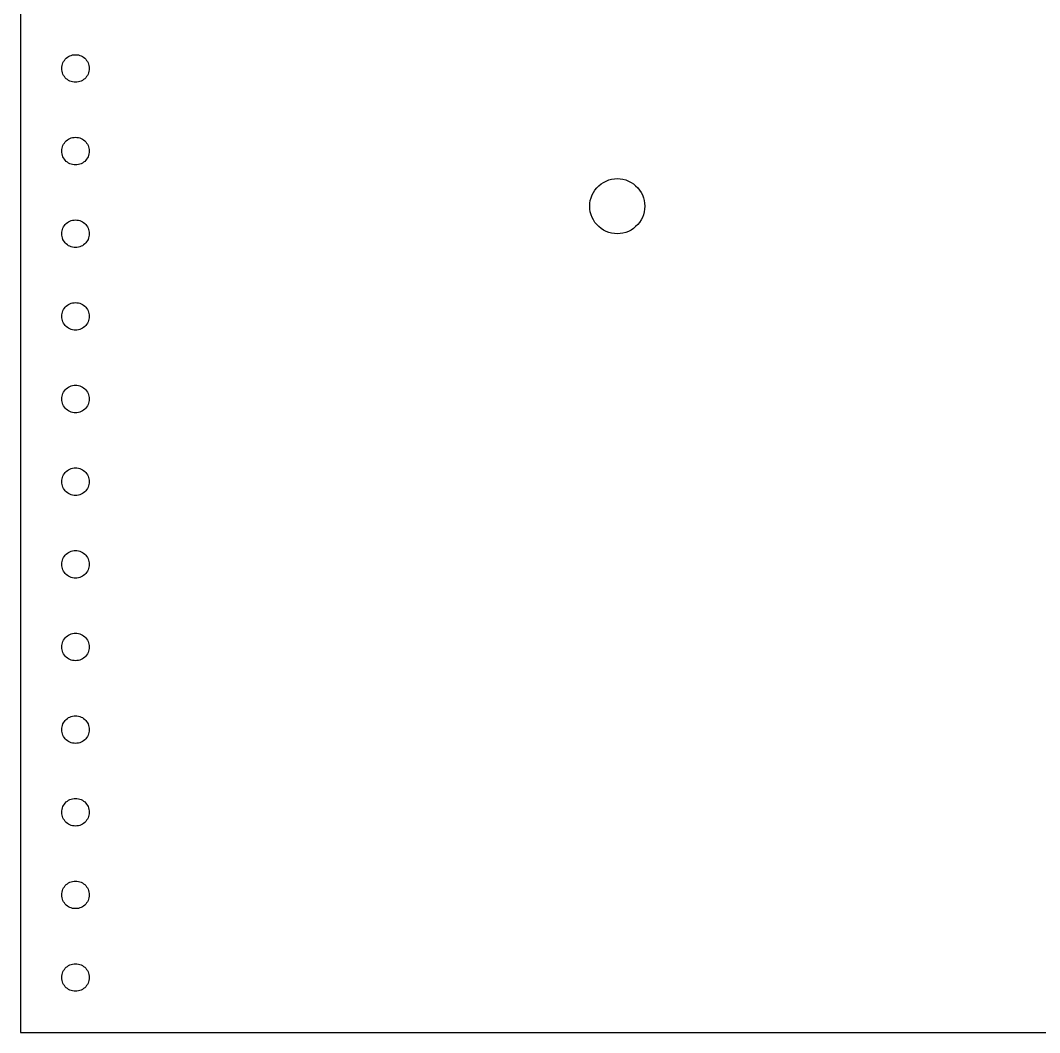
# Model space of a CAD drawing. Header units: metres. Extents: x 0 to 111, y 0 to 228.
# Drawn here: x 0 to 55.5, y 0 to 55.1 of the extents above; entities that cross this region are included whole.
import ezdxf

# ---------------------------------------------------------------- set-up
doc = ezdxf.new("R2010")
doc.units = ezdxf.units.M

msp = doc.modelspace()

# ---------------------------------------------------------------- linework, layer by layer
for p, q in [((0, 152), (0, 0)), ((2.26639, 52.6559), (2.2867, 52.7318)), ((2.2867, 52.7318), (2.31483, 52.805)), ((2.31483, 52.805), (2.35048, 52.875)), ((2.35048, 52.875), (2.39323, 52.9408)), ((2.39323, 52.9408), (2.44263, 53.0018)), ((2.44263, 53.0018), (2.49814, 53.0574)), ((2.49814, 53.0574), (2.55916, 53.1068)), ((2.55916, 53.1068), (2.625, 53.1495)), ((2.625, 53.1495), (2.69495, 53.1852)), ((2.69495, 53.1852), (2.76823, 53.2133)), ((2.76823, 53.2133), (2.84406, 53.2336)), ((2.84406, 53.2336), (2.9216, 53.2459)), ((2.9216, 53.2459), (3, 53.25)), ((3, 53.25), (3.07838, 53.2459)), ((3.07838, 53.2459), (3.15593, 53.2336)), ((3.15593, 53.2336), (3.23175, 53.2133)), ((3.23175, 53.2133), (3.30504, 53.1852)), ((3.30504, 53.1852), (3.375, 53.1495)), ((3.375, 53.1495), (3.44083, 53.1068)), ((3.44083, 53.1068), (3.50185, 53.0574)), ((3.50185, 53.0574), (3.55736, 53.0018)), ((3.55736, 53.0018), (3.60675, 52.9408)), ((3.60675, 52.9408), (3.64951, 52.875)), ((3.64951, 52.875), (3.68515, 52.805)), ((3.68515, 52.805), (3.71329, 52.7318)), ((3.71329, 52.7318), (3.7336, 52.6559)), ((2.25, 52.5), (2.2541, 52.5784)), ((2.2541, 52.4216), (2.25, 52.5)), ((2.2541, 52.5784), (2.26639, 52.6559)), ((2.26639, 52.3441), (2.2541, 52.4216)), ((2.2867, 52.2682), (2.26639, 52.3441)), ((2.31483, 52.1949), (2.2867, 52.2682)), ((2.35048, 52.125), (2.31483, 52.1949)), ((3.68515, 52.1949), (3.64951, 52.125)), ((3.71329, 52.2682), (3.68515, 52.1949)), ((3.7336, 52.3441), (3.71329, 52.2682)), ((3.7336, 52.6559), (3.74588, 52.5784)), ((3.74588, 52.4216), (3.7336, 52.3441)), ((3.74588, 52.5784), (3.75, 52.5)), ((3.75, 52.5), (3.74588, 52.4216)), ((2.39323, 52.0592), (2.35048, 52.125)), ((2.44263, 51.9981), (2.39323, 52.0592)), ((2.49814, 51.9426), (2.44263, 51.9981)), ((2.55916, 51.8932), (2.49814, 51.9426)), ((2.62498, 51.8505), (2.55916, 51.8932)), ((2.69495, 51.8148), (2.62498, 51.8505)), ((2.76823, 51.7867), (2.69495, 51.8148)), ((2.84406, 51.7664), (2.76823, 51.7867)), ((2.9216, 51.7541), (2.84406, 51.7664)), ((3, 51.75), (2.9216, 51.7541)), ((3.07838, 51.7541), (3, 51.75)), ((3.15593, 51.7664), (3.07838, 51.7541)), ((3.23175, 51.7867), (3.15593, 51.7664)), ((3.30504, 51.8148), (3.23175, 51.7867)), ((3.375, 51.8505), (3.30504, 51.8148)), ((3.44083, 51.8932), (3.375, 51.8505)), ((3.50185, 51.9426), (3.44083, 51.8932)), ((3.55736, 51.9981), (3.50185, 51.9426)), ((3.60675, 52.0592), (3.55736, 51.9981)), ((3.64951, 52.125), (3.60675, 52.0592)), ((2.2867, 48.2318), (2.31483, 48.305)), ((2.31483, 48.305), (2.35048, 48.375)), ((2.35048, 48.375), (2.39323, 48.4408)), ((2.39323, 48.4408), (2.44263, 48.5018)), ((2.44263, 48.5018), (2.49814, 48.5574)), ((2.49814, 48.5574), (2.55916, 48.6068)), ((2.55916, 48.6068), (2.625, 48.6495)), ((2.625, 48.6495), (2.69495, 48.6852)), ((2.69495, 48.6852), (2.76823, 48.7133)), ((2.76823, 48.7133), (2.84406, 48.7336)), ((2.84406, 48.7336), (2.9216, 48.7459)), ((2.9216, 48.7459), (3, 48.75)), ((3, 48.75), (3.07838, 48.7459)), ((3.07838, 48.7459), (3.15593, 48.7336)), ((3.15593, 48.7336), (3.23175, 48.7133)), ((3.23175, 48.7133), (3.30504, 48.6852)), ((3.30504, 48.6852), (3.375, 48.6495)), ((3.375, 48.6495), (3.44083, 48.6068)), ((3.44083, 48.6068), (3.50185, 48.5574)), ((3.50185, 48.5574), (3.55736, 48.5018)), ((3.55736, 48.5018), (3.60675, 48.4408)), ((3.60675, 48.4408), (3.64951, 48.375)), ((3.64951, 48.375), (3.68515, 48.305)), ((3.68515, 48.305), (3.71329, 48.2318)), ((2.25, 48), (2.2541, 48.0784)), ((2.2541, 47.9216), (2.25, 48)), ((2.2541, 48.0784), (2.26639, 48.1559)), ((2.26639, 47.8441), (2.2541, 47.9216)), ((2.26639, 48.1559), (2.2867, 48.2318)), ((2.2867, 47.7682), (2.26639, 47.8441)), ((2.31483, 47.6949), (2.2867, 47.7682)), ((3.71329, 47.7682), (3.68515, 47.6949)), ((3.71329, 48.2318), (3.7336, 48.1559)), ((3.7336, 47.8441), (3.71329, 47.7682)), ((3.7336, 48.1559), (3.74588, 48.0784)), ((3.74588, 47.9216), (3.7336, 47.8441)), ((3.74588, 48.0784), (3.75, 48)), ((3.75, 48), (3.74588, 47.9216)), ((2.35048, 47.625), (2.31483, 47.6949)), ((2.39323, 47.5592), (2.35048, 47.625)), ((2.44263, 47.4981), (2.39323, 47.5592)), ((2.49814, 47.4426), (2.44263, 47.4981)), ((2.55916, 47.3932), (2.49814, 47.4426)), ((2.62498, 47.3505), (2.55916, 47.3932)), ((2.69495, 47.3148), (2.62498, 47.3505)), ((2.76823, 47.2867), (2.69495, 47.3148)), ((2.84406, 47.2664), (2.76823, 47.2867)), ((2.9216, 47.2541), (2.84406, 47.2664)), ((3, 47.25), (2.9216, 47.2541)), ((3.07838, 47.2541), (3, 47.25)), ((3.15593, 47.2664), (3.07838, 47.2541)), ((3.23175, 47.2867), (3.15593, 47.2664)), ((3.30504, 47.3148), (3.23175, 47.2867)), ((3.375, 47.3505), (3.30504, 47.3148)), ((3.44083, 47.3932), (3.375, 47.3505)), ((3.50185, 47.4426), (3.44083, 47.3932)), ((3.55736, 47.4981), (3.50185, 47.4426)), ((3.60675, 47.5592), (3.55736, 47.4981)), ((3.64951, 47.625), (3.60675, 47.5592)), ((3.68515, 47.6949), (3.64951, 47.625)), ((31.3853, 46.0037), (31.4963, 46.1147)), ((31.4963, 46.1147), (31.6183, 46.2135)), ((31.6183, 46.2135), (31.75, 46.299)), ((31.75, 46.299), (31.8899, 46.3703)), ((31.8899, 46.3703), (32.0365, 46.4266)), ((32.0365, 46.4266), (32.1881, 46.4672)), ((32.1881, 46.4672), (32.3432, 46.4918)), ((32.3432, 46.4918), (32.5, 46.5)), ((32.5, 46.5), (32.6568, 46.4918)), ((32.6568, 46.4918), (32.8119, 46.4672)), ((32.8119, 46.4672), (32.9635, 46.4266)), ((32.9635, 46.4266), (33.1101, 46.3703)), ((33.1101, 46.3703), (33.25, 46.299)), ((33.25, 46.299), (33.3817, 46.2135)), ((33.3817, 46.2135), (33.5037, 46.1147)), ((33.5037, 46.1147), (33.6147, 46.0037)), ((31.0734, 45.4635), (31.1297, 45.6101)), ((31.1297, 45.6101), (31.201, 45.75)), ((31.201, 45.75), (31.2865, 45.8817)), ((31.2865, 45.8817), (31.3853, 46.0037)), ((33.6147, 46.0037), (33.7135, 45.8817)), ((33.7135, 45.8817), (33.799, 45.75)), ((33.799, 45.75), (33.8703, 45.6101)), ((33.8703, 45.6101), (33.9266, 45.4635)), ((31, 45), (31.0082, 45.1568)), ((31.0082, 44.8432), (31, 45)), ((31.0082, 45.1568), (31.0328, 45.3119)), ((31.0328, 45.3119), (31.0734, 45.4635)), ((33.9266, 45.4635), (33.9672, 45.3119)), ((33.9672, 45.3119), (33.9918, 45.1568)), ((33.9918, 45.1568), (34, 45)), ((34, 45), (33.9918, 44.8432)), ((31.0328, 44.6881), (31.0082, 44.8432)), ((31.0734, 44.5365), (31.0328, 44.6881)), ((31.1297, 44.3899), (31.0734, 44.5365)), ((33.9266, 44.5365), (33.8703, 44.3899)), ((33.9672, 44.6881), (33.9266, 44.5365)), ((33.9918, 44.8432), (33.9672, 44.6881)), ((2.31483, 43.805), (2.35048, 43.875)), ((2.35048, 43.875), (2.39323, 43.9408)), ((2.39323, 43.9408), (2.44263, 44.0018)), ((2.44263, 44.0018), (2.49814, 44.0574)), ((2.49814, 44.0574), (2.55916, 44.1068)), ((2.55916, 44.1068), (2.625, 44.1495)), ((2.625, 44.1495), (2.69495, 44.1852)), ((2.69495, 44.1852), (2.76823, 44.2133)), ((2.76823, 44.2133), (2.84406, 44.2336)), ((2.84406, 44.2336), (2.9216, 44.2459)), ((2.9216, 44.2459), (3, 44.25)), ((3, 44.25), (3.07838, 44.2459)), ((3.07838, 44.2459), (3.15593, 44.2336)), ((3.15593, 44.2336), (3.23175, 44.2133)), ((3.23175, 44.2133), (3.30504, 44.1852)), ((3.30504, 44.1852), (3.375, 44.1495)), ((3.375, 44.1495), (3.44083, 44.1068)), ((3.44083, 44.1068), (3.50185, 44.0574)), ((3.50185, 44.0574), (3.55736, 44.0018)), ((3.55736, 44.0018), (3.60675, 43.9408)), ((3.60675, 43.9408), (3.64951, 43.875)), ((3.64951, 43.875), (3.68515, 43.805)), ((31.201, 44.25), (31.1297, 44.3899)), ((31.2865, 44.1183), (31.201, 44.25)), ((31.3853, 43.9963), (31.2865, 44.1183)), ((31.4963, 43.8853), (31.3853, 43.9963)), ((31.6183, 43.7865), (31.4963, 43.8853)), ((33.5037, 43.8853), (33.3817, 43.7865)), ((33.6147, 43.9963), (33.5037, 43.8853)), ((33.7135, 44.1183), (33.6147, 43.9963)), ((33.799, 44.25), (33.7135, 44.1183)), ((33.8703, 44.3899), (33.799, 44.25)), ((2.25, 43.5), (2.2541, 43.5784)), ((2.2541, 43.4216), (2.25, 43.5)), ((2.2541, 43.5784), (2.26639, 43.6559)), ((2.26639, 43.3441), (2.2541, 43.4216)), ((2.26639, 43.6559), (2.2867, 43.7318)), ((2.2867, 43.2682), (2.26639, 43.3441)), ((2.2867, 43.7318), (2.31483, 43.805)), ((3.68515, 43.805), (3.71329, 43.7318)), ((3.71329, 43.7318), (3.7336, 43.6559)), ((3.7336, 43.3441), (3.71329, 43.2682)), ((3.7336, 43.6559), (3.74588, 43.5784)), ((3.74588, 43.4216), (3.7336, 43.3441)), ((3.74588, 43.5784), (3.75, 43.5)), ((3.75, 43.5), (3.74588, 43.4216)), ((31.75, 43.701), (31.6183, 43.7865)), ((31.8899, 43.6297), (31.75, 43.701)), ((32.0365, 43.5734), (31.8899, 43.6297)), ((32.1881, 43.5328), (32.0365, 43.5734)), ((32.3432, 43.5082), (32.1881, 43.5328)), ((32.5, 43.5), (32.3432, 43.5082)), ((32.6568, 43.5082), (32.5, 43.5)), ((32.8119, 43.5328), (32.6568, 43.5082)), ((32.9635, 43.5734), (32.8119, 43.5328)), ((33.1101, 43.6297), (32.9635, 43.5734)), ((33.25, 43.701), (33.1101, 43.6297)), ((33.3817, 43.7865), (33.25, 43.701)), ((2.31483, 43.1949), (2.2867, 43.2682)), ((2.35048, 43.125), (2.31483, 43.1949)), ((2.39323, 43.0592), (2.35048, 43.125)), ((2.44263, 42.9981), (2.39323, 43.0592)), ((2.49814, 42.9426), (2.44263, 42.9981)), ((2.55916, 42.8932), (2.49814, 42.9426)), ((2.62498, 42.8505), (2.55916, 42.8932)), ((2.69495, 42.8148), (2.62498, 42.8505)), ((2.76823, 42.7867), (2.69495, 42.8148)), ((2.84406, 42.7664), (2.76823, 42.7867)), ((2.9216, 42.7541), (2.84406, 42.7664)), ((3, 42.75), (2.9216, 42.7541)), ((3.07838, 42.7541), (3, 42.75)), ((3.15593, 42.7664), (3.07838, 42.7541)), ((3.23175, 42.7867), (3.15593, 42.7664)), ((3.30504, 42.8148), (3.23175, 42.7867)), ((3.375, 42.8505), (3.30504, 42.8148)), ((3.44083, 42.8932), (3.375, 42.8505)), ((3.50185, 42.9426), (3.44083, 42.8932)), ((3.55736, 42.9981), (3.50185, 42.9426)), ((3.60675, 43.0592), (3.55736, 42.9981)), ((3.64951, 43.125), (3.60675, 43.0592)), ((3.68515, 43.1949), (3.64951, 43.125)), ((3.71329, 43.2682), (3.68515, 43.1949)), ((2.35048, 39.375), (2.39323, 39.4408)), ((2.39323, 39.4408), (2.44263, 39.5018)), ((2.44263, 39.5018), (2.49814, 39.5574)), ((2.49814, 39.5574), (2.55916, 39.6068)), ((2.55916, 39.6068), (2.625, 39.6495)), ((2.625, 39.6495), (2.69495, 39.6852)), ((2.69495, 39.6852), (2.76823, 39.7133)), ((2.76823, 39.7133), (2.84406, 39.7336)), ((2.84406, 39.7336), (2.9216, 39.7459)), ((2.9216, 39.7459), (3, 39.75)), ((3, 39.75), (3.07838, 39.7459)), ((3.07838, 39.7459), (3.15593, 39.7336)), ((3.15593, 39.7336), (3.23175, 39.7133)), ((3.23175, 39.7133), (3.30504, 39.6852)), ((3.30504, 39.6852), (3.375, 39.6495)), ((3.375, 39.6495), (3.44083, 39.6068)), ((3.44083, 39.6068), (3.50185, 39.5574)), ((3.50185, 39.5574), (3.55736, 39.5018)), ((3.55736, 39.5018), (3.60675, 39.4408)), ((3.60675, 39.4408), (3.64951, 39.375)), ((2.25, 39), (2.2541, 39.0784)), ((2.2541, 38.9216), (2.25, 39)), ((2.2541, 39.0784), (2.26639, 39.1559)), ((2.26639, 38.8441), (2.2541, 38.9216)), ((2.26639, 39.1559), (2.2867, 39.2318)), ((2.2867, 39.2318), (2.31483, 39.305)), ((2.31483, 39.305), (2.35048, 39.375)), ((3.64951, 39.375), (3.68515, 39.305)), ((3.68515, 39.305), (3.71329, 39.2318)), ((3.71329, 39.2318), (3.7336, 39.1559)), ((3.7336, 39.1559), (3.74588, 39.0784)), ((3.74588, 38.9216), (3.7336, 38.8441)), ((3.74588, 39.0784), (3.75, 39)), ((3.75, 39), (3.74588, 38.9216)), ((2.2867, 38.7682), (2.26639, 38.8441)), ((2.31483, 38.6949), (2.2867, 38.7682)), ((2.35048, 38.625), (2.31483, 38.6949)), ((2.39323, 38.5592), (2.35048, 38.625)), ((2.44263, 38.4981), (2.39323, 38.5592)), ((2.49814, 38.4426), (2.44263, 38.4981)), ((2.55916, 38.3932), (2.49814, 38.4426)), ((2.62498, 38.3505), (2.55916, 38.3932)), ((2.69495, 38.3148), (2.62498, 38.3505)), ((2.76823, 38.2867), (2.69495, 38.3148)), ((3.30504, 38.3148), (3.23175, 38.2867)), ((3.375, 38.3505), (3.30504, 38.3148)), ((3.44083, 38.3932), (3.375, 38.3505)), ((3.50185, 38.4426), (3.44083, 38.3932)), ((3.55736, 38.4981), (3.50185, 38.4426)), ((3.60675, 38.5592), (3.55736, 38.4981)), ((3.64951, 38.625), (3.60675, 38.5592)), ((3.68515, 38.6949), (3.64951, 38.625)), ((3.71329, 38.7682), (3.68515, 38.6949)), ((3.7336, 38.8441), (3.71329, 38.7682)), ((2.84406, 38.2664), (2.76823, 38.2867)), ((2.9216, 38.2541), (2.84406, 38.2664)), ((3, 38.25), (2.9216, 38.2541)), ((3.07838, 38.2541), (3, 38.25)), ((3.15593, 38.2664), (3.07838, 38.2541)), ((3.23175, 38.2867), (3.15593, 38.2664)), ((2.39323, 34.9408), (2.44263, 35.0018)), ((2.44263, 35.0018), (2.49814, 35.0574)), ((2.49814, 35.0574), (2.55916, 35.1068)), ((2.55916, 35.1068), (2.625, 35.1495)), ((2.625, 35.1495), (2.69495, 35.1852)), ((2.69495, 35.1852), (2.76823, 35.2133)), ((2.76823, 35.2133), (2.84406, 35.2336)), ((2.84406, 35.2336), (2.9216, 35.2459)), ((2.9216, 35.2459), (3, 35.25)), ((3, 35.25), (3.07838, 35.2459)), ((3.07838, 35.2459), (3.15593, 35.2336)), ((3.15593, 35.2336), (3.23175, 35.2133)), ((3.23175, 35.2133), (3.30504, 35.1852)), ((3.30504, 35.1852), (3.375, 35.1495)), ((3.375, 35.1495), (3.44083, 35.1068)), ((3.44083, 35.1068), (3.50185, 35.0574)), ((3.50185, 35.0574), (3.55736, 35.0018)), ((3.55736, 35.0018), (3.60675, 34.9408)), ((2.25, 34.5), (2.2541, 34.5784)), ((2.2541, 34.4216), (2.25, 34.5)), ((2.2541, 34.5784), (2.26639, 34.6559)), ((2.26639, 34.3441), (2.2541, 34.4216)), ((2.26639, 34.6559), (2.2867, 34.7318)), ((2.2867, 34.7318), (2.31483, 34.805)), ((2.31483, 34.805), (2.35048, 34.875)), ((2.35048, 34.875), (2.39323, 34.9408)), ((3.60675, 34.9408), (3.64951, 34.875)), ((3.64951, 34.875), (3.68515, 34.805)), ((3.68515, 34.805), (3.71329, 34.7318)), ((3.71329, 34.7318), (3.7336, 34.6559)), ((3.7336, 34.6559), (3.74588, 34.5784)), ((3.74588, 34.4216), (3.7336, 34.3441)), ((3.74588, 34.5784), (3.75, 34.5)), ((3.75, 34.5), (3.74588, 34.4216)), ((2.2867, 34.2682), (2.26639, 34.3441)), ((2.31483, 34.1949), (2.2867, 34.2682)), ((2.35048, 34.125), (2.31483, 34.1949)), ((2.39323, 34.0592), (2.35048, 34.125)), ((2.44263, 33.9981), (2.39323, 34.0592)), ((2.49814, 33.9426), (2.44263, 33.9981)), ((2.55916, 33.8932), (2.49814, 33.9426)), ((2.62498, 33.8505), (2.55916, 33.8932)), ((3.44083, 33.8932), (3.375, 33.8505)), ((3.50185, 33.9426), (3.44083, 33.8932)), ((3.55736, 33.9981), (3.50185, 33.9426)), ((3.60675, 34.0592), (3.55736, 33.9981)), ((3.64951, 34.125), (3.60675, 34.0592)), ((3.68515, 34.1949), (3.64951, 34.125)), ((3.71329, 34.2682), (3.68515, 34.1949)), ((3.7336, 34.3441), (3.71329, 34.2682)), ((2.69495, 33.8148), (2.62498, 33.8505)), ((2.76823, 33.7867), (2.69495, 33.8148)), ((2.84406, 33.7664), (2.76823, 33.7867)), ((2.9216, 33.7541), (2.84406, 33.7664)), ((3, 33.75), (2.9216, 33.7541)), ((3.07838, 33.7541), (3, 33.75)), ((3.15593, 33.7664), (3.07838, 33.7541)), ((3.23175, 33.7867), (3.15593, 33.7664)), ((3.30504, 33.8148), (3.23175, 33.7867)), ((3.375, 33.8505), (3.30504, 33.8148)), ((2.44263, 30.5018), (2.49814, 30.5574)), ((2.49814, 30.5574), (2.55916, 30.6068)), ((2.55916, 30.6068), (2.625, 30.6495)), ((2.625, 30.6495), (2.69495, 30.6852)), ((2.69495, 30.6852), (2.76823, 30.7133)), ((2.76823, 30.7133), (2.84406, 30.7336)), ((2.84406, 30.7336), (2.9216, 30.7459)), ((2.9216, 30.7459), (3, 30.75)), ((3, 30.75), (3.07838, 30.7459)), ((3.07838, 30.7459), (3.15593, 30.7336)), ((3.15593, 30.7336), (3.23175, 30.7133)), ((3.23175, 30.7133), (3.30504, 30.6852)), ((3.30504, 30.6852), (3.375, 30.6495)), ((3.375, 30.6495), (3.44083, 30.6068)), ((3.44083, 30.6068), (3.50185, 30.5574)), ((3.50185, 30.5574), (3.55736, 30.5018)), ((2.25, 30), (2.2541, 30.0784)), ((2.2541, 29.9216), (2.25, 30)), ((2.2541, 30.0784), (2.26639, 30.1559)), ((2.26639, 30.1559), (2.2867, 30.2318)), ((2.2867, 30.2318), (2.31483, 30.305)), ((2.31483, 30.305), (2.35048, 30.375)), ((2.35048, 30.375), (2.39323, 30.4408)), ((2.39323, 30.4408), (2.44263, 30.5018)), ((3.55736, 30.5018), (3.60675, 30.4408)), ((3.60675, 30.4408), (3.64951, 30.375)), ((3.64951, 30.375), (3.68515, 30.305)), ((3.68515, 30.305), (3.71329, 30.2318)), ((3.71329, 30.2318), (3.7336, 30.1559)), ((3.7336, 30.1559), (3.74588, 30.0784)), ((3.74588, 30.0784), (3.75, 30)), ((3.75, 30), (3.74588, 29.9216)), ((2.26639, 29.8441), (2.2541, 29.9216)), ((2.2867, 29.7682), (2.26639, 29.8441)), ((2.31483, 29.6949), (2.2867, 29.7682)), ((2.35048, 29.625), (2.31483, 29.6949)), ((2.39323, 29.5592), (2.35048, 29.625)), ((2.44263, 29.4981), (2.39323, 29.5592)), ((2.49814, 29.4426), (2.44263, 29.4981)), ((2.55916, 29.3932), (2.49814, 29.4426)), ((3.50185, 29.4426), (3.44083, 29.3932)), ((3.55736, 29.4981), (3.50185, 29.4426)), ((3.60675, 29.5592), (3.55736, 29.4981)), ((3.64951, 29.625), (3.60675, 29.5592)), ((3.68515, 29.6949), (3.64951, 29.625)), ((3.71329, 29.7682), (3.68515, 29.6949)), ((3.7336, 29.8441), (3.71329, 29.7682)), ((3.74588, 29.9216), (3.7336, 29.8441)), ((2.62498, 29.3505), (2.55916, 29.3932)), ((2.69495, 29.3148), (2.62498, 29.3505)), ((2.76823, 29.2867), (2.69495, 29.3148)), ((2.84406, 29.2664), (2.76823, 29.2867)), ((2.9216, 29.2541), (2.84406, 29.2664)), ((3, 29.25), (2.9216, 29.2541)), ((3.07838, 29.2541), (3, 29.25)), ((3.15593, 29.2664), (3.07838, 29.2541)), ((3.23175, 29.2867), (3.15593, 29.2664)), ((3.30504, 29.3148), (3.23175, 29.2867)), ((3.375, 29.3505), (3.30504, 29.3148)), ((3.44083, 29.3932), (3.375, 29.3505)), ((2.49814, 26.0574), (2.55916, 26.1068)), ((2.55916, 26.1068), (2.625, 26.1495)), ((2.625, 26.1495), (2.69495, 26.1852)), ((2.69495, 26.1852), (2.76823, 26.2133)), ((2.76823, 26.2133), (2.84406, 26.2336)), ((2.84406, 26.2336), (2.9216, 26.2459)), ((2.9216, 26.2459), (3, 26.25)), ((3, 26.25), (3.07838, 26.2459)), ((3.07838, 26.2459), (3.15593, 26.2336)), ((3.15593, 26.2336), (3.23175, 26.2133)), ((3.23175, 26.2133), (3.30504, 26.1852)), ((3.30504, 26.1852), (3.375, 26.1495)), ((3.375, 26.1495), (3.44083, 26.1068)), ((3.44083, 26.1068), (3.50185, 26.0574)), ((2.25, 25.5), (2.2541, 25.5784)), ((2.2541, 25.5784), (2.26639, 25.6559)), ((2.26639, 25.6559), (2.2867, 25.7318)), ((2.2867, 25.7318), (2.31483, 25.805)), ((2.31483, 25.805), (2.35048, 25.875)), ((2.35048, 25.875), (2.39323, 25.9408)), ((2.39323, 25.9408), (2.44263, 26.0018)), ((2.44263, 26.0018), (2.49814, 26.0574)), ((3.50185, 26.0574), (3.55736, 26.0018)), ((3.55736, 26.0018), (3.60675, 25.9408)), ((3.60675, 25.9408), (3.64951, 25.875)), ((3.64951, 25.875), (3.68515, 25.805)), ((3.68515, 25.805), (3.71329, 25.7318)), ((3.71329, 25.7318), (3.7336, 25.6559)), ((3.7336, 25.6559), (3.74588, 25.5784)), ((3.74588, 25.5784), (3.75, 25.5)), ((2.2541, 25.4216), (2.25, 25.5)), ((2.26639, 25.3441), (2.2541, 25.4216)), ((2.2867, 25.2682), (2.26639, 25.3441)), ((2.31483, 25.1949), (2.2867, 25.2682)), ((2.35048, 25.125), (2.31483, 25.1949)), ((2.39323, 25.0592), (2.35048, 25.125)), ((2.44263, 24.9981), (2.39323, 25.0592)), ((2.49814, 24.9426), (2.44263, 24.9981)), ((3.55736, 24.9981), (3.50185, 24.9426)), ((3.60675, 25.0592), (3.55736, 24.9981)), ((3.64951, 25.125), (3.60675, 25.0592)), ((3.68515, 25.1949), (3.64951, 25.125)), ((3.71329, 25.2682), (3.68515, 25.1949)), ((3.7336, 25.3441), (3.71329, 25.2682)), ((3.74588, 25.4216), (3.7336, 25.3441)), ((3.75, 25.5), (3.74588, 25.4216)), ((2.55916, 24.8932), (2.49814, 24.9426)), ((2.62498, 24.8505), (2.55916, 24.8932)), ((2.69495, 24.8148), (2.62498, 24.8505)), ((2.76823, 24.7867), (2.69495, 24.8148)), ((2.84406, 24.7664), (2.76823, 24.7867)), ((2.9216, 24.7541), (2.84406, 24.7664)), ((3, 24.75), (2.9216, 24.7541)), ((3.07838, 24.7541), (3, 24.75)), ((3.15593, 24.7664), (3.07838, 24.7541)), ((3.23175, 24.7867), (3.15593, 24.7664)), ((3.30504, 24.8148), (3.23175, 24.7867)), ((3.375, 24.8505), (3.30504, 24.8148)), ((3.44083, 24.8932), (3.375, 24.8505)), ((3.50185, 24.9426), (3.44083, 24.8932)), ((2.55916, 21.6068), (2.625, 21.6495)), ((2.625, 21.6495), (2.69495, 21.6852)), ((2.69495, 21.6852), (2.76823, 21.7133)), ((2.76823, 21.7133), (2.84406, 21.7336)), ((2.84406, 21.7336), (2.9216, 21.7459)), ((2.9216, 21.7459), (3, 21.75)), ((3, 21.75), (3.07838, 21.7459)), ((3.07838, 21.7459), (3.15593, 21.7336)), ((3.15593, 21.7336), (3.23175, 21.7133)), ((3.23175, 21.7133), (3.30504, 21.6852)), ((3.30504, 21.6852), (3.375, 21.6495)), ((3.375, 21.6495), (3.44083, 21.6068)), ((2.2541, 21.0784), (2.26639, 21.1559)), ((2.26639, 21.1559), (2.2867, 21.2318)), ((2.2867, 21.2318), (2.31483, 21.305)), ((2.31483, 21.305), (2.35048, 21.375)), ((2.35048, 21.375), (2.39323, 21.4408)), ((2.39323, 21.4408), (2.44263, 21.5018)), ((2.44263, 21.5018), (2.49814, 21.5574)), ((2.49814, 21.5574), (2.55916, 21.6068)), ((3.44083, 21.6068), (3.50185, 21.5574)), ((3.50185, 21.5574), (3.55736, 21.5018)), ((3.55736, 21.5018), (3.60675, 21.4408)), ((3.60675, 21.4408), (3.64951, 21.375)), ((3.64951, 21.375), (3.68515, 21.305)), ((3.68515, 21.305), (3.71329, 21.2318)), ((3.71329, 21.2318), (3.7336, 21.1559)), ((3.7336, 21.1559), (3.74588, 21.0784)), ((2.25, 21), (2.2541, 21.0784)), ((2.2541, 20.9216), (2.25, 21)), ((2.26639, 20.8441), (2.2541, 20.9216)), ((2.2867, 20.7682), (2.26639, 20.8441)), ((2.31483, 20.6949), (2.2867, 20.7682)), ((2.35048, 20.625), (2.31483, 20.6949)), ((2.39323, 20.5592), (2.35048, 20.625)), ((2.44263, 20.4981), (2.39323, 20.5592)), ((3.60675, 20.5592), (3.55736, 20.4981)), ((3.64951, 20.625), (3.60675, 20.5592)), ((3.68515, 20.6949), (3.64951, 20.625)), ((3.71329, 20.7682), (3.68515, 20.6949)), ((3.7336, 20.8441), (3.71329, 20.7682)), ((3.74588, 20.9216), (3.7336, 20.8441)), ((3.74588, 21.0784), (3.75, 21)), ((3.75, 21), (3.74588, 20.9216)), ((2.49814, 20.4426), (2.44263, 20.4981)), ((2.55916, 20.3932), (2.49814, 20.4426)), ((2.62498, 20.3505), (2.55916, 20.3932)), ((2.69495, 20.3148), (2.62498, 20.3505)), ((2.76823, 20.2867), (2.69495, 20.3148)), ((2.84406, 20.2664), (2.76823, 20.2867)), ((2.9216, 20.2541), (2.84406, 20.2664)), ((3, 20.25), (2.9216, 20.2541)), ((3.07838, 20.2541), (3, 20.25)), ((3.15593, 20.2664), (3.07838, 20.2541)), ((3.23175, 20.2867), (3.15593, 20.2664)), ((3.30504, 20.3148), (3.23175, 20.2867)), ((3.375, 20.3505), (3.30504, 20.3148)), ((3.44083, 20.3932), (3.375, 20.3505)), ((3.50185, 20.4426), (3.44083, 20.3932)), ((3.55736, 20.4981), (3.50185, 20.4426)), ((2.69495, 17.1852), (2.76823, 17.2133)), ((2.76823, 17.2133), (2.84406, 17.2336)), ((2.84406, 17.2336), (2.9216, 17.2459)), ((2.9216, 17.2459), (3, 17.25)), ((3, 17.25), (3.07838, 17.2459)), ((3.07838, 17.2459), (3.15593, 17.2336)), ((3.15593, 17.2336), (3.23175, 17.2133)), ((3.23175, 17.2133), (3.30504, 17.1852)), ((2.2541, 16.5784), (2.26639, 16.6559)), ((2.26639, 16.6559), (2.2867, 16.7318)), ((2.2867, 16.7318), (2.31483, 16.805)), ((2.31483, 16.805), (2.35048, 16.875)), ((2.35048, 16.875), (2.39323, 16.9408)), ((2.39323, 16.9408), (2.44263, 17.0018)), ((2.44263, 17.0018), (2.49814, 17.0574)), ((2.49814, 17.0574), (2.55916, 17.1068)), ((2.55916, 17.1068), (2.625, 17.1495)), ((2.625, 17.1495), (2.69495, 17.1852)), ((3.30504, 17.1852), (3.375, 17.1495)), ((3.375, 17.1495), (3.44083, 17.1068)), ((3.44083, 17.1068), (3.50185, 17.0574)), ((3.50185, 17.0574), (3.55736, 17.0018)), ((3.55736, 17.0018), (3.60675, 16.9408)), ((3.60675, 16.9408), (3.64951, 16.875)), ((3.64951, 16.875), (3.68515, 16.805)), ((3.68515, 16.805), (3.71329, 16.7318)), ((3.71329, 16.7318), (3.7336, 16.6559)), ((3.7336, 16.6559), (3.74588, 16.5784)), ((2.25, 16.5), (2.2541, 16.5784)), ((2.2541, 16.4216), (2.25, 16.5)), ((2.26639, 16.3441), (2.2541, 16.4216)), ((2.2867, 16.2682), (2.26639, 16.3441)), ((2.31483, 16.1949), (2.2867, 16.2682)), ((2.35048, 16.125), (2.31483, 16.1949)), ((2.39323, 16.0592), (2.35048, 16.125)), ((3.64951, 16.125), (3.60675, 16.0592)), ((3.68515, 16.1949), (3.64951, 16.125)), ((3.71329, 16.2682), (3.68515, 16.1949)), ((3.7336, 16.3441), (3.71329, 16.2682)), ((3.74588, 16.4216), (3.7336, 16.3441)), ((3.74588, 16.5784), (3.75, 16.5)), ((3.75, 16.5), (3.74588, 16.4216)), ((2.44263, 15.9981), (2.39323, 16.0592)), ((2.49814, 15.9426), (2.44263, 15.9981)), ((2.55916, 15.8932), (2.49814, 15.9426)), ((2.62498, 15.8505), (2.55916, 15.8932)), ((2.69495, 15.8148), (2.62498, 15.8505)), ((2.76823, 15.7867), (2.69495, 15.8148)), ((2.84406, 15.7664), (2.76823, 15.7867)), ((2.9216, 15.7541), (2.84406, 15.7664)), ((3, 15.75), (2.9216, 15.7541)), ((3.07838, 15.7541), (3, 15.75)), ((3.15593, 15.7664), (3.07838, 15.7541)), ((3.23175, 15.7867), (3.15593, 15.7664)), ((3.30504, 15.8148), (3.23175, 15.7867)), ((3.375, 15.8505), (3.30504, 15.8148)), ((3.44083, 15.8932), (3.375, 15.8505)), ((3.50185, 15.9426), (3.44083, 15.8932)), ((3.55736, 15.9981), (3.50185, 15.9426)), ((3.60675, 16.0592), (3.55736, 15.9981)), ((2.26639, 12.1559), (2.2867, 12.2318)), ((2.2867, 12.2318), (2.31483, 12.305)), ((2.31483, 12.305), (2.35048, 12.375)), ((2.35048, 12.375), (2.39323, 12.4408)), ((2.39323, 12.4408), (2.44263, 12.5018)), ((2.44263, 12.5018), (2.49814, 12.5574)), ((2.49814, 12.5574), (2.55916, 12.6068)), ((2.55916, 12.6068), (2.625, 12.6495)), ((2.625, 12.6495), (2.69495, 12.6852)), ((2.69495, 12.6852), (2.76823, 12.7133)), ((2.76823, 12.7133), (2.84406, 12.7336)), ((2.84406, 12.7336), (2.9216, 12.7459)), ((2.9216, 12.7459), (3, 12.75)), ((3, 12.75), (3.07838, 12.7459)), ((3.07838, 12.7459), (3.15593, 12.7336)), ((3.15593, 12.7336), (3.23175, 12.7133)), ((3.23175, 12.7133), (3.30504, 12.6852)), ((3.30504, 12.6852), (3.375, 12.6495)), ((3.375, 12.6495), (3.44083, 12.6068)), ((3.44083, 12.6068), (3.50185, 12.5574)), ((3.50185, 12.5574), (3.55736, 12.5018)), ((3.55736, 12.5018), (3.60675, 12.4408)), ((3.60675, 12.4408), (3.64951, 12.375)), ((3.64951, 12.375), (3.68515, 12.305)), ((3.68515, 12.305), (3.71329, 12.2318)), ((3.71329, 12.2318), (3.7336, 12.1559)), ((2.25, 12), (2.2541, 12.0784)), ((2.2541, 11.9216), (2.25, 12)), ((2.2541, 12.0784), (2.26639, 12.1559)), ((2.26639, 11.8441), (2.2541, 11.9216)), ((2.2867, 11.7682), (2.26639, 11.8441)), ((2.31483, 11.6949), (2.2867, 11.7682)), ((2.35048, 11.625), (2.31483, 11.6949)), ((3.68515, 11.6949), (3.64951, 11.625)), ((3.71329, 11.7682), (3.68515, 11.6949)), ((3.7336, 11.8441), (3.71329, 11.7682)), ((3.7336, 12.1559), (3.74588, 12.0784)), ((3.74588, 11.9216), (3.7336, 11.8441)), ((3.74588, 12.0784), (3.75, 12)), ((3.75, 12), (3.74588, 11.9216)), ((2.39323, 11.5592), (2.35048, 11.625)), ((2.44263, 11.4981), (2.39323, 11.5592)), ((2.49814, 11.4426), (2.44263, 11.4981)), ((2.55916, 11.3932), (2.49814, 11.4426)), ((2.62498, 11.3505), (2.55916, 11.3932)), ((2.69495, 11.3148), (2.62498, 11.3505)), ((2.76823, 11.2867), (2.69495, 11.3148)), ((2.84406, 11.2664), (2.76823, 11.2867)), ((2.9216, 11.2541), (2.84406, 11.2664)), ((3, 11.25), (2.9216, 11.2541)), ((3.07838, 11.2541), (3, 11.25)), ((3.15593, 11.2664), (3.07838, 11.2541)), ((3.23175, 11.2867), (3.15593, 11.2664)), ((3.30504, 11.3148), (3.23175, 11.2867)), ((3.375, 11.3505), (3.30504, 11.3148)), ((3.44083, 11.3932), (3.375, 11.3505)), ((3.50185, 11.4426), (3.44083, 11.3932)), ((3.55736, 11.4981), (3.50185, 11.4426)), ((3.60675, 11.5592), (3.55736, 11.4981)), ((3.64951, 11.625), (3.60675, 11.5592)), ((2.2867, 7.73175), (2.31483, 7.80504)), ((2.31483, 7.80504), (2.35048, 7.875)), ((2.35048, 7.875), (2.39323, 7.94083)), ((2.39323, 7.94083), (2.44263, 8.00185)), ((2.44263, 8.00185), (2.49814, 8.05736)), ((2.49814, 8.05736), (2.55916, 8.10675)), ((2.55916, 8.10675), (2.625, 8.14951)), ((2.625, 8.14951), (2.69495, 8.18515)), ((2.69495, 8.18515), (2.76823, 8.21329)), ((2.76823, 8.21329), (2.84406, 8.2336)), ((2.84406, 8.2336), (2.9216, 8.24588)), ((2.9216, 8.24588), (3, 8.25)), ((3, 8.25), (3.07838, 8.24588)), ((3.07838, 8.24588), (3.15593, 8.2336)), ((3.15593, 8.2336), (3.23175, 8.21329)), ((3.23175, 8.21329), (3.30504, 8.18515)), ((3.30504, 8.18515), (3.375, 8.14951)), ((3.375, 8.14951), (3.44083, 8.10675)), ((3.44083, 8.10675), (3.50185, 8.05736)), ((3.50185, 8.05736), (3.55736, 8.00185)), ((3.55736, 8.00185), (3.60675, 7.94083)), ((3.60675, 7.94083), (3.64951, 7.875)), ((3.64951, 7.875), (3.68515, 7.80504)), ((3.68515, 7.80504), (3.71329, 7.73175)), ((2.25, 7.5), (2.2541, 7.57838)), ((2.2541, 7.4216), (2.25, 7.5)), ((2.2541, 7.57838), (2.26639, 7.65593)), ((2.26639, 7.34406), (2.2541, 7.4216)), ((2.26639, 7.65593), (2.2867, 7.73175)), ((2.2867, 7.26823), (2.26639, 7.34406)), ((2.31483, 7.19495), (2.2867, 7.26823)), ((3.71329, 7.26823), (3.68515, 7.19495)), ((3.71329, 7.73175), (3.7336, 7.65593)), ((3.7336, 7.34406), (3.71329, 7.26823)), ((3.7336, 7.65593), (3.74588, 7.57838)), ((3.74588, 7.4216), (3.7336, 7.34406)), ((3.74588, 7.57838), (3.75, 7.5)), ((3.75, 7.5), (3.74588, 7.4216)), ((2.35048, 7.125), (2.31483, 7.19495)), ((2.39323, 7.05916), (2.35048, 7.125)), ((2.44263, 6.99814), (2.39323, 7.05916)), ((2.49814, 6.94263), (2.44263, 6.99814)), ((2.55916, 6.89323), (2.49814, 6.94263)), ((2.62498, 6.85048), (2.55916, 6.89323)), ((2.69495, 6.81483), (2.62498, 6.85048)), ((2.76823, 6.7867), (2.69495, 6.81483)), ((2.84406, 6.76639), (2.76823, 6.7867)), ((2.9216, 6.7541), (2.84406, 6.76639)), ((3, 6.75), (2.9216, 6.7541)), ((3.07838, 6.7541), (3, 6.75)), ((3.15593, 6.76639), (3.07838, 6.7541)), ((3.23175, 6.7867), (3.15593, 6.76639)), ((3.30504, 6.81483), (3.23175, 6.7867)), ((3.375, 6.85048), (3.30504, 6.81483)), ((3.44083, 6.89323), (3.375, 6.85048)), ((3.50185, 6.94263), (3.44083, 6.89323)), ((3.55736, 6.99814), (3.50185, 6.94263)), ((3.60675, 7.05916), (3.55736, 6.99814)), ((3.64951, 7.125), (3.60675, 7.05916)), ((3.68515, 7.19495), (3.64951, 7.125)), ((2.31483, 3.30504), (2.35048, 3.375)), ((2.35048, 3.375), (2.39323, 3.44083)), ((2.39323, 3.44083), (2.44263, 3.50185)), ((2.44263, 3.50185), (2.49814, 3.55736)), ((2.49814, 3.55736), (2.55916, 3.60675)), ((2.55916, 3.60675), (2.625, 3.64951)), ((2.625, 3.64951), (2.69495, 3.68515)), ((2.69495, 3.68515), (2.76823, 3.71329)), ((2.76823, 3.71329), (2.84406, 3.7336)), ((2.84406, 3.7336), (2.9216, 3.74588)), ((2.9216, 3.74588), (3, 3.75)), ((3, 3.75), (3.07838, 3.74588)), ((3.07838, 3.74588), (3.15593, 3.7336)), ((3.15593, 3.7336), (3.23175, 3.71329)), ((3.23175, 3.71329), (3.30504, 3.68515)), ((3.30504, 3.68515), (3.375, 3.64951)), ((3.375, 3.64951), (3.44083, 3.60675)), ((3.44083, 3.60675), (3.50185, 3.55736)), ((3.50185, 3.55736), (3.55736, 3.50185)), ((3.55736, 3.50185), (3.60675, 3.44083)), ((3.60675, 3.44083), (3.64951, 3.375)), ((3.64951, 3.375), (3.68515, 3.30504)), ((2.25, 3), (2.2541, 3.07838)), ((2.2541, 2.9216), (2.25, 3)), ((2.2541, 3.07838), (2.26639, 3.15593)), ((2.26639, 2.84406), (2.2541, 2.9216)), ((2.26639, 3.15593), (2.2867, 3.23175)), ((2.2867, 2.76823), (2.26639, 2.84406)), ((2.2867, 3.23175), (2.31483, 3.30504)), ((3.68515, 3.30504), (3.71329, 3.23175)), ((3.71329, 3.23175), (3.7336, 3.15593)), ((3.7336, 2.84406), (3.71329, 2.76823)), ((3.7336, 3.15593), (3.74588, 3.07838)), ((3.74588, 2.9216), (3.7336, 2.84406)), ((3.74588, 3.07838), (3.75, 3)), ((3.75, 3), (3.74588, 2.9216)), ((2.31483, 2.69495), (2.2867, 2.76823)), ((2.35048, 2.625), (2.31483, 2.69495)), ((2.39323, 2.55916), (2.35048, 2.625)), ((2.44263, 2.49814), (2.39323, 2.55916)), ((2.49814, 2.44263), (2.44263, 2.49814)), ((2.55916, 2.39323), (2.49814, 2.44263)), ((2.62498, 2.35048), (2.55916, 2.39323)), ((2.69495, 2.31483), (2.62498, 2.35048)), ((2.76823, 2.2867), (2.69495, 2.31483)), ((2.84406, 2.26639), (2.76823, 2.2867)), ((2.9216, 2.2541), (2.84406, 2.26639)), ((3, 2.25), (2.9216, 2.2541)), ((3.07838, 2.2541), (3, 2.25)), ((3.15593, 2.26639), (3.07838, 2.2541)), ((3.23175, 2.2867), (3.15593, 2.26639)), ((3.30504, 2.31483), (3.23175, 2.2867)), ((3.375, 2.35048), (3.30504, 2.31483)), ((3.44083, 2.39323), (3.375, 2.35048)), ((3.50185, 2.44263), (3.44083, 2.39323)), ((3.55736, 2.49814), (3.50185, 2.44263)), ((3.60675, 2.55916), (3.55736, 2.49814)), ((3.64951, 2.625), (3.60675, 2.55916)), ((3.68515, 2.69495), (3.64951, 2.625)), ((3.71329, 2.76823), (3.68515, 2.69495)), ((0, 0), (111, 0))]:
    msp.add_line(p, q)

doc.saveas('drawing.dxf')
